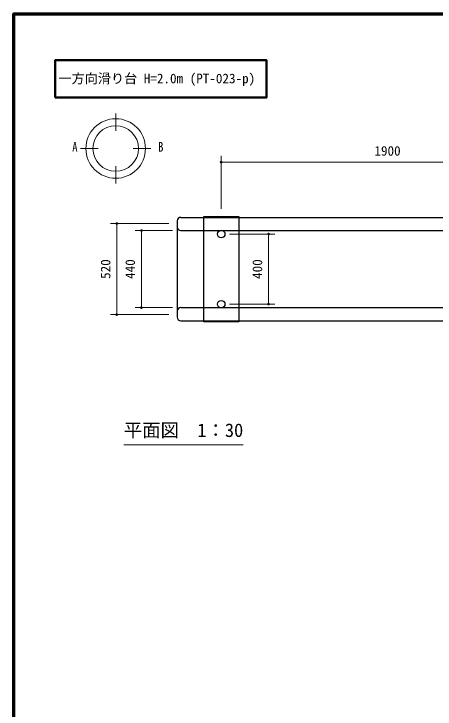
# Model space of a CAD drawing. Units: millimetres at full size, sheet at 1:30. Extents: x 450 to 12150, y 450 to 8460.
# Drawn here: x 450 to 2854, y 4494 to 8460 of the extents above; entities that cross this region are included whole.
import ezdxf
from ezdxf.enums import TextEntityAlignment as Align

# ---------------------------------------------------------------- set-up
doc = ezdxf.new("R2010")
doc.units = ezdxf.units.MM
doc.header["$LTSCALE"] = 30
for name, color, linetype, lineweight in [('D-STR-DIM\u3000寸法線、寸法値', 7, 'Continuous', 13), ('D-STR-TXT\u3000文字列', 7, 'Continuous', 13), ('D-STR\u3000構造物外形線', 1, 'Continuous', 25), ('D-TTL', 7, 'Continuous', 70), ('D-TTL-FRAM\u3000タイトル枠、凡例図枠', 2, 'Continuous', 50), ('D-TTL-TXT\u3000文字列', 7, 'Continuous', 13)]:
    doc.layers.add(name, color=color, linetype=linetype, lineweight=lineweight)
doc.styles.add('ＭＳ ゴシック', font='')
doc.styles.get('ＭＳ ゴシック').set_extended_font_data('MS Gothic')

# ---------------------------------------------------------------- blocks, each defined once
blk = doc.blocks.new('filled_dot')
at = {"color": 0, "linetype": 'Continuous', "lineweight": -2, "const_width": 1.25}
blk.add_lwpolyline([(-0.625, 0, 1), (0.625, 0, 1)], format="xyb", close=True, dxfattribs=at)

msp = doc.modelspace()

# ---------------------------------------------------------------- linework, layer by layer
at = {"layer": 'D-STR-DIM\u3000寸法線、寸法値'}
for p, q in [((1632.79, 7347.16), (1632.79, 7650.46)), ((3532.79, 7614.46), (1632.79, 7614.46)), ((1334.79, 7264.16), (1001.27, 7264.16)), ((1037.27, 7264.16), (1037.27, 6744.16)), ((1354.79, 7224.16), (1141.73, 7224.16)), ((1177.73, 7224.16), (1177.73, 6784.16)), ((1681.63, 7204.16), (1939.7, 7204.16)), ((1903.7, 6804.16), (1903.7, 7204.16)), ((1354.79, 6784.16), (1141.73, 6784.16)), ((1681.63, 6804.16), (1939.7, 6804.16)), ((1334.79, 6744.16), (1001.27, 6744.16))]:
    msp.add_line(p, q, dxfattribs=at)
at = {"layer": 'D-STR-TXT\u3000文字列'}
msp.add_line((1076.67, 6002.29), (1759.17, 6002.29), dxfattribs=at)
at = {"layer": 'D-STR\u3000構造物外形線'}
for p, q in [((1402.79, 7299.16), (5177.79, 7299.16)), ((1382.79, 7279.16), (1382.79, 6729.16)), ((1402.79, 7224.16), (5177.79, 7224.16)), ((1402.79, 6784.16), (5177.79, 6784.16)), ((1402.79, 6709.16), (5177.79, 6709.16))]:
    msp.add_line(p, q, dxfattribs=at)
msp.add_lwpolyline([(1533.63, 7304.16), (1733.63, 7304.16), (1733.63, 6704.16), (1533.63, 6704.16)], close=True, dxfattribs=at)
for centre in [(1633.63, 7204.16), (1633.63, 6804.16)]:
    msp.add_circle(centre, 21.35, dxfattribs=at)
for centre, radius, start, end in [((1402.79, 7279.16), 20, 90, 180), ((1402.79, 7244.16), 20, 180, 270), ((1402.79, 6764.16), 20, 90, 180), ((1402.79, 6729.16), 20, 180, 270), ((4371.71, 2597.03), 2200, 108.48707, 135)]:
    msp.add_arc(centre, radius, start, end, dxfattribs=at)
at = {"layer": 'D-TTL'}
msp.add_lwpolyline([(450, 450), (450, 8460), (12150, 8460), (12150, 450)], close=True, dxfattribs=at)
at = {"layer": 'D-TTL-FRAM\u3000タイトル枠、凡例図枠'}
msp.add_lwpolyline([(686.27, 7982.2), (1891.26, 7982.2), (1891.26, 8196.49), (686.27, 8196.49)], close=True, dxfattribs=at)
at = {"layer": 'D-TTL-TXT\u3000文字列'}
for p, q in [((1031.06, 7792.11), (1031.06, 7892.11)), ((831.06, 7692.11), (931.06, 7692.11)), ((1131.06, 7692.11), (1231.06, 7692.11)), ((1031.06, 7592.11), (1031.06, 7492.11))]:
    msp.add_line(p, q, dxfattribs=at)
for radius in [170, 130]:
    msp.add_circle((1031.06, 7692.11), radius, dxfattribs=at)

# ---------------------------------------------------------------- block references
at = {"layer": 'D-STR-DIM\u3000寸法線、寸法値', "xscale": 6, "yscale": 6}
msp.add_blockref('filled_dot', (1632.79, 7614.46), dxfattribs=at)
for p, rotation in [((1037.27, 7264.16), 270), ((1177.73, 7224.16), 270), ((1903.7, 7204.16), 270), ((1177.73, 6784.16), 90), ((1903.7, 6804.16), 90), ((1037.27, 6744.16), 90)]:
    msp.add_blockref('filled_dot', p, dxfattribs=dict(at, rotation=rotation))

# ---------------------------------------------------------------- texts
at = {"layer": 'D-STR-DIM\u3000寸法線、寸法値', "style": 'ＭＳ ゴシック'}
msp.add_text('1900', height=54.99, dxfattribs=at).set_placement((2582.79, 7678.59), align=Align.MIDDLE_CENTER)
for s, p in [('520', (973.13, 7004.16)), ('440', (1113.6, 7004.16)), ('400', (1839.57, 7004.16))]:
    msp.add_text(s, height=54.99, rotation=90, dxfattribs=at).set_placement(p, align=Align.MIDDLE_CENTER)
at = {"layer": 'D-STR-TXT\u3000文字列', "style": 'ＭＳ ゴシック'}
msp.add_text('平面図\u30001：30', height=76.98, dxfattribs=at).set_placement((1759.17, 6023.29), align=Align.BOTTOM_RIGHT)
at = {"layer": 'D-TTL-TXT\u3000文字列', "style": 'ＭＳ ゴシック'}
msp.add_text('一方向滑り台 H=2.0m (PT-023-p)', height=54.99, dxfattribs=at).set_placement((704.08, 8047.77), align=Align.BOTTOM_LEFT)
at = {"layer": 'D-TTL-TXT\u3000文字列', "style": 'ＭＳ ゴシック', "width": 0.8}
for s, p in [('A', (813.08, 7657.63)), ('B', (1303.09, 7657.63))]:
    msp.add_text(s, height=54.99, dxfattribs=at).set_placement(p, align=Align.BOTTOM_RIGHT)

doc.saveas('drawing.dxf')
